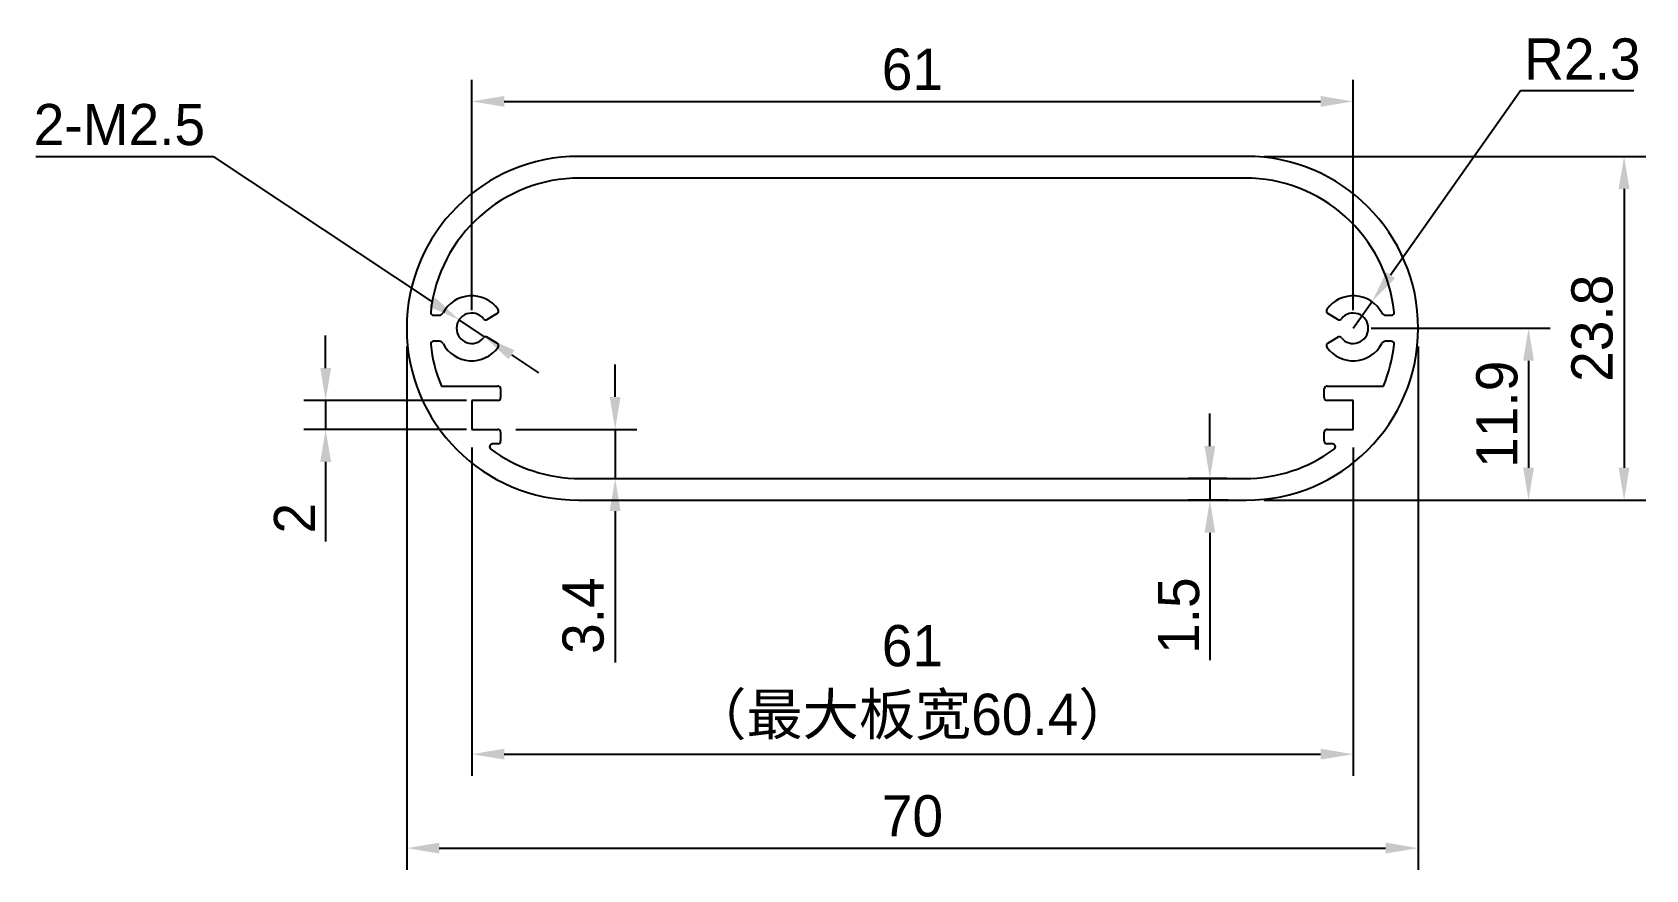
# Model space of a CAD drawing. Header units: millimetres. Extents: x 23946 to 24058, y -3033 to -2975.
import ezdxf

# ---------------------------------------------------------------- set-up
doc = ezdxf.new("R2010")
doc.units = ezdxf.units.MM
doc.header["$LTSCALE"] = 0.5
doc.header["$PDMODE"] = 35
for name, color, linetype, lineweight in [('3标注', 30, 'Continuous', 9), ('标注线', 7, 'Continuous', 13), ('粗实线', 7, 'Continuous', 25)]:
    doc.layers.add(name, color=color, linetype=linetype, lineweight=lineweight)
doc.styles.get("Standard").update_dxf_attribs({"font": ''})
doc.styles.get('Standard').set_extended_font_data('思源黑体 Normal')
doc.dimstyles.new('1比1 文字2.85', dxfattribs={"dimtxt": 2.85, "dimasz": 2.25, "dimexe": 1.5, "dimexo": 1.25, "dimgap": 0.7, "dimtad": 1, "dimdec": 1, "dimdsep": 46, "dimtxsty": 'Standard', "dimcen": 1.8, "dimadec": 0, "dimazin": 0, "dimtfac": 1, "dimtdec": 1, "dimtmove": 0, "dimatfit": 3, "dimfxl": 1, "dimarcsym": 0})
doc.dimstyles.new('1比1 文字2.85直径', dxfattribs={"dimtxt": 2.85, "dimasz": 2.25, "dimexe": 1.5, "dimexo": 1.25, "dimgap": 0.7, "dimtad": 1, "dimtih": 1, "dimtoh": 1, "dimdec": 1, "dimdsep": 46, "dimtxsty": 'Standard', "dimcen": 1.8, "dimadec": 0, "dimazin": 0, "dimtfac": 1, "dimtdec": 1, "dimtmove": 0, "dimatfit": 3, "dimfxl": 1, "dimarcsym": 0})

# ---------------------------------------------------------------- blocks, each defined once
blk = doc.blocks.new('*D81')
at = {"layer": 'Defpoints', "color": 0, "ltscale": 0.1}
for p in [(23972.25, -2995.41), (24042.25, -2995.41), (24042.25, -3031.39)]:
    blk.add_point(p, dxfattribs=at)
at = {"layer": '标注线', "color": 0, "lineweight": -2, "ltscale": 0.1}
for p, q in [((23972.25, -2996.66), (23972.25, -3032.89)), ((24042.25, -2996.66), (24042.25, -3032.89)), ((23974.5, -3031.39), (24040, -3031.39))]:
    blk.add_line(p, q, dxfattribs=at)
at = {"layer": '标注线', "color": 0, "ltscale": 0.1}
for points in [[(23974.5, -3031.01), (23974.5, -3031.76), (23972.25, -3031.39)], [(24040, -3031.01), (24040, -3031.76), (24042.25, -3031.39)]]:
    blk.add_solid(points, dxfattribs=at)
at = {"layer": '标注线', "color": 0, "ltscale": 0.1, "insert": (24007.25, -3027.73), "char_height": 2.85, "attachment_point": 2}
blk.add_mtext('70', dxfattribs=at)
blk = doc.blocks.new('*D82')
at = {"layer": 'Defpoints', "color": 0, "ltscale": 0.1}
for p in [(24030.25, -3005.81), (24027.84, -3007.31), (24030.35, -3007.31)]:
    blk.add_point(p, dxfattribs=at)
at = {"layer": '标注线', "color": 0, "lineweight": -2, "ltscale": 0.1}
for p, q in [((24027.84, -3003.56), (24027.84, -3001.31)), ((24029, -3005.81), (24026.34, -3005.81)), ((24027.84, -3005.81), (24027.84, -3007.31)), ((24029.1, -3007.31), (24026.34, -3007.31)), ((24027.84, -3009.56), (24027.84, -3018.38))]:
    blk.add_line(p, q, dxfattribs=at)
at = {"layer": '标注线', "color": 0, "ltscale": 0.1}
for points in [[(24027.46, -3003.56), (24028.21, -3003.56), (24027.84, -3005.81)], [(24027.46, -3009.56), (24028.21, -3009.56), (24027.84, -3007.31)]]:
    blk.add_solid(points, dxfattribs=at)
at = {"layer": '标注线', "color": 0, "ltscale": 0.1, "insert": (24024.24, -3015.3), "char_height": 2.85, "attachment_point": 2, "rotation": 90}
blk.add_mtext('1.5', dxfattribs=at)
blk = doc.blocks.new('*D83')
at = {"layer": 'Defpoints', "color": 0, "ltscale": 0.1}
for p in [(23978.55, -3002.41), (23984.25, -3005.81), (23986.68, -3005.81)]:
    blk.add_point(p, dxfattribs=at)
at = {"layer": '标注线', "color": 0, "lineweight": -2, "ltscale": 0.1}
for p, q in [((23986.68, -3000.16), (23986.68, -2997.91)), ((23979.8, -3002.41), (23988.18, -3002.41)), ((23986.68, -3002.41), (23986.68, -3005.81)), ((23985.5, -3005.81), (23988.18, -3005.81)), ((23986.68, -3008.06), (23986.68, -3018.54))]:
    blk.add_line(p, q, dxfattribs=at)
at = {"layer": '标注线', "color": 0, "ltscale": 0.1}
for points in [[(23986.3, -3000.16), (23987.05, -3000.16), (23986.68, -3002.41)], [(23986.3, -3008.06), (23987.05, -3008.06), (23986.68, -3005.81)]]:
    blk.add_solid(points, dxfattribs=at)
at = {"layer": '标注线', "color": 0, "ltscale": 0.1, "insert": (23983.03, -3015.3), "char_height": 2.85, "attachment_point": 2, "rotation": 90}
blk.add_mtext('3.4', dxfattribs=at)
blk = doc.blocks.new('*D84')
at = {"layer": 'Defpoints', "color": 0, "ltscale": 0.1}
for p in [(24037.75, -2979.71), (23976.75, -2995.41), (24037.75, -2995.41)]:
    blk.add_point(p, dxfattribs=at)
at = {"layer": '标注线', "color": 0, "lineweight": -2, "ltscale": 0.1}
for p, q in [((23976.75, -2994.16), (23976.75, -2978.21)), ((24037.75, -2994.16), (24037.75, -2978.21)), ((23979, -2979.71), (24035.5, -2979.71))]:
    blk.add_line(p, q, dxfattribs=at)
at = {"layer": '标注线', "color": 0, "ltscale": 0.1}
for points in [[(23979, -2979.33), (23979, -2980.08), (23976.75, -2979.71)], [(24035.5, -2979.33), (24035.5, -2980.08), (24037.75, -2979.71)]]:
    blk.add_solid(points, dxfattribs=at)
at = {"layer": '标注线', "color": 0, "ltscale": 0.1, "insert": (24007.25, -2976.06), "char_height": 2.85, "attachment_point": 2}
blk.add_mtext('61', dxfattribs=at)
blk = doc.blocks.new('*D85')
at = {"layer": 'Defpoints', "color": 0, "ltscale": 0.1}
for p in [(24030.35, -2983.51), (24030.35, -3007.31), (24056.5, -3007.31)]:
    blk.add_point(p, dxfattribs=at)
at = {"layer": '标注线', "color": 0, "lineweight": -2, "ltscale": 0.1}
for p, q in [((24031.6, -2983.51), (24058, -2983.51)), ((24056.5, -2985.76), (24056.5, -3005.06)), ((24031.6, -3007.31), (24058, -3007.31))]:
    blk.add_line(p, q, dxfattribs=at)
at = {"layer": '标注线', "color": 0, "ltscale": 0.1}
for points in [[(24056.12, -2985.76), (24056.87, -2985.76), (24056.5, -2983.51)], [(24056.12, -3005.06), (24056.87, -3005.06), (24056.5, -3007.31)]]:
    blk.add_solid(points, dxfattribs=at)
at = {"layer": '标注线', "color": 0, "ltscale": 0.1, "insert": (24052.85, -2995.41), "char_height": 2.85, "attachment_point": 2, "rotation": 90}
blk.add_mtext('23.8', dxfattribs=at)
blk = doc.blocks.new('*D86')
at = {"layer": 'Defpoints', "color": 0, "ltscale": 0.1}
for p in [(23975.88, -2994.83), (23977.63, -2996)]:
    blk.add_point(p, dxfattribs=at)
at = {"layer": '标注线', "color": 0, "lineweight": -2, "ltscale": 0.1}
for p, q in [((23946.59, -2983.51), (23958.85, -2983.51)), ((23958.85, -2983.51), (23974.01, -2993.59)), ((23977.63, -2996), (23975.88, -2994.83)), ((23979.5, -2997.24), (23981.38, -2998.49))]:
    blk.add_line(p, q, dxfattribs=at)
at = {"layer": '标注线', "color": 0, "ltscale": 0.1}
for points in [[(23974.21, -2993.27), (23973.8, -2993.9), (23975.88, -2994.83)], [(23979.71, -2996.93), (23979.29, -2997.55), (23977.63, -2996)]]:
    blk.add_solid(points, dxfattribs=at)
at = {"layer": '标注线', "color": 0, "ltscale": 0.1, "insert": (23952.37, -2981.33), "char_height": 2.85, "attachment_point": 5}
blk.add_mtext('2-M2.5', dxfattribs=at)
blk = doc.blocks.new('*D88')
at = {"layer": 'Defpoints', "color": 0, "ltscale": 0.1}
for p in [(23977.65, -3000.41), (23966.64, -3002.41), (23977.65, -3002.41)]:
    blk.add_point(p, dxfattribs=at)
at = {"layer": '标注线', "color": 0, "lineweight": -2, "ltscale": 0.1}
for p, q in [((23966.64, -2998.16), (23966.64, -2995.91)), ((23976.4, -3000.41), (23965.14, -3000.41)), ((23966.64, -3000.41), (23966.64, -3002.41)), ((23976.4, -3002.41), (23965.14, -3002.41)), ((23966.64, -3004.66), (23966.64, -3010.16))]:
    blk.add_line(p, q, dxfattribs=at)
at = {"layer": '标注线', "color": 0, "ltscale": 0.1}
for points in [[(23966.27, -2998.16), (23967.02, -2998.16), (23966.64, -3000.41)], [(23966.27, -3004.66), (23967.02, -3004.66), (23966.64, -3002.41)]]:
    blk.add_solid(points, dxfattribs=at)
at = {"layer": '标注线', "color": 0, "ltscale": 0.1, "insert": (23964.49, -3008.56), "char_height": 2.85, "attachment_point": 5, "rotation": 90}
blk.add_mtext('2', dxfattribs=at)
blk = doc.blocks.new('*D89')
at = {"layer": 'Defpoints', "color": 0, "ltscale": 0.1}
for p in [(24037.75, -2995.41), (24030.35, -3007.31), (24049.89, -3007.31)]:
    blk.add_point(p, dxfattribs=at)
at = {"layer": '标注线', "color": 0, "lineweight": -2, "ltscale": 0.1}
for p, q in [((24039, -2995.41), (24051.39, -2995.41)), ((24049.89, -2997.66), (24049.89, -3005.06)), ((24031.6, -3007.31), (24051.39, -3007.31))]:
    blk.add_line(p, q, dxfattribs=at)
at = {"layer": '标注线', "color": 0, "ltscale": 0.1}
for points in [[(24049.51, -2997.66), (24050.26, -2997.66), (24049.89, -2995.41)], [(24049.51, -3005.06), (24050.26, -3005.06), (24049.89, -3007.31)]]:
    blk.add_solid(points, dxfattribs=at)
at = {"layer": '标注线', "color": 0, "ltscale": 0.1, "insert": (24047.71, -3001.36), "char_height": 2.85, "attachment_point": 5, "rotation": 90}
blk.add_mtext('11.9', dxfattribs=at)
blk = doc.blocks.new('*D87')
at = {"layer": 'Defpoints', "color": 0, "ltscale": 0.1}
for p in [(24039.05, -2993.57), (24037.75, -2995.41)]:
    blk.add_point(p, dxfattribs=at)
at = {"layer": '标注线', "color": 0, "lineweight": -2, "ltscale": 0.1}
for p, q in [((24049.34, -2978.97), (24040.34, -2991.73)), ((24057.18, -2978.97), (24049.34, -2978.97)), ((24037.75, -2995.41), (24039.05, -2993.57))]:
    blk.add_line(p, q, dxfattribs=at)
at = {"layer": '标注线', "color": 0, "ltscale": 0.1}
blk.add_solid([(24040.04, -2991.52), (24040.65, -2991.95), (24039.05, -2993.57)], dxfattribs=at)
at = {"layer": '标注线', "color": 0, "ltscale": 0.1, "insert": (24053.61, -2976.79), "char_height": 2.85, "attachment_point": 5}
blk.add_mtext('R2.3', dxfattribs=at)
blk = doc.blocks.new('*D90')
at = {"layer": '3标注', "color": 0, "lineweight": -2, "ltscale": 0.1}
for p, q in [((23976.75, -3003.66), (23976.75, -3026.39)), ((24037.75, -3003.66), (24037.75, -3026.39)), ((23979, -3024.89), (24035.5, -3024.89))]:
    blk.add_line(p, q, dxfattribs=at)
at = {"layer": '3标注', "color": 0, "ltscale": 0.1}
for points in [[(23979, -3024.51), (23979, -3025.26), (23976.75, -3024.89)], [(24035.5, -3024.51), (24035.5, -3025.26), (24037.75, -3024.89)]]:
    blk.add_solid(points, dxfattribs=at)
at = {"layer": 'Defpoints', "color": 0, "ltscale": 0.1}
for p in [(23976.75, -3002.41), (24037.75, -3002.41), (24037.75, -3024.89)]:
    blk.add_point(p, dxfattribs=at)
at = {"layer": '3标注', "color": 0, "ltscale": 0.1, "insert": (24007.25, -3019.94), "char_height": 2.85, "attachment_point": 5}
blk.add_mtext('61\\P（最大板宽60.4）', dxfattribs=at)

msp = doc.modelspace()

# ---------------------------------------------------------------- linework, layer by layer
at = {"layer": '粗实线'}
for p, q in [((24030.35, -2983.51), (23984.15, -2983.51)), ((24030.25, -2985.01), (23984.25, -2985.01)), ((23974.11, -2994.51), (23974.5, -2994.51)), ((23978.52, -2994.39), (23977.82, -2994.8)), ((24036.69, -2994.8), (24035.99, -2994.39)), ((24040, -2994.51), (24040.39, -2994.51)), ((23974.5, -2996.31), (23974.11, -2996.31)), ((23977.82, -2996.03), (23978.52, -2996.43)), ((24035.99, -2996.43), (24036.69, -2996.03)), ((24040.39, -2996.31), (24040, -2996.31)), ((23974.65, -2999.41), (23978.55, -2999.41)), ((23978.75, -2999.61), (23978.75, -3000.21)), ((24035.75, -3000.21), (24035.75, -2999.61)), ((24035.95, -2999.41), (24039.85, -2999.41)), ((23978.55, -3000.41), (23976.75, -3000.41)), ((23976.75, -3000.41), (23976.75, -3002.41)), ((24037.75, -3000.41), (24035.95, -3000.41)), ((24037.75, -3002.41), (24037.75, -3000.41)), ((23976.75, -3002.41), (23978.55, -3002.41)), ((24035.95, -3002.41), (24037.75, -3002.41)), ((23978.55, -3003.41), (23978.19, -3003.41)), ((23978.75, -3002.61), (23978.75, -3003.21)), ((24035.75, -3003.21), (24035.75, -3002.61)), ((24036.32, -3003.41), (24035.95, -3003.41)), ((23984.25, -3005.81), (24030.25, -3005.81)), ((23984.15, -3007.31), (24030.35, -3007.31))]:
    msp.add_line(p, q, dxfattribs=at)
for centre, radius, start, end in [((23984.15, -2995.41), 11.9, 90, 270), ((24030.35, -2995.41), 11.9, 270, 90), ((23984.25, -2995.41), 10.4, 90, 173.809), ((24030.25, -2995.41), 10.4, 6.191, 90), ((23976.75, -2995.41), 2.25, 35.5987, 151.9275), ((24037.75, -2995.41), 2.25, 28.0725, 144.4013), ((23974.11, -2994.31), 0.2, 173.809, 270), ((23974.5, -2994.21), 0.3, 270, 331.9275), ((23976.75, -2995.41), 1.05, 39.2069, 320.7931), ((23978.42, -2994.22), 0.2, 300, 35.5987), ((24036.09, -2994.22), 0.2, 144.4013, 240), ((24037.75, -2995.41), 1.05, 219.2069, 140.7931), ((24040, -2994.21), 0.3, 208.0725, 270), ((24040.39, -2994.31), 0.2, 270, 6.191), ((23977.72, -2994.62), 0.2, 219.2069, 300), ((24036.79, -2994.62), 0.2, 240, 320.7931), ((23974.11, -2996.51), 0.2, 90, 186.191), ((23984.25, -2995.41), 10.4, 186.191, 202.6199), ((23974.5, -2996.61), 0.3, 28.0725, 90), ((23976.75, -2995.41), 2.25, 208.0725, 324.4013), ((23977.72, -2996.2), 0.2, 60, 140.7931), ((23978.42, -2996.61), 0.2, 324.4013, 60), ((24036.09, -2996.61), 0.2, 120, 215.5987), ((24037.75, -2995.41), 2.25, 215.5987, 331.9275), ((24036.79, -2996.2), 0.2, 39.2069, 120), ((24040, -2996.61), 0.3, 90, 151.9275), ((24030.25, -2995.41), 10.4, 337.3801, 353.809), ((24040.39, -2996.51), 0.2, 353.809, 90), ((23978.55, -2999.61), 0.2, 0, 90), ((23978.55, -3000.21), 0.2, 270, 0), ((24035.95, -2999.61), 0.2, 90, 180), ((24035.95, -3000.21), 0.2, 180, 270), ((23978.55, -3002.61), 0.2, 0, 90), ((24035.95, -3002.61), 0.2, 90, 180), ((23978.19, -3003.61), 0.2, 90, 233.5062), ((23978.55, -3003.21), 0.2, 270, 0), ((24035.95, -3003.21), 0.2, 180, 270), ((24036.32, -3003.61), 0.2, 306.4938, 90), ((23984.25, -2995.41), 10.4, 233.5062, 270), ((24030.25, -2995.41), 10.4, 270, 306.4938)]:
    msp.add_arc(centre, radius, start, end, dxfattribs=at)

# ---------------------------------------------------------------- dimensions: what is measured, and where the dimension line sits
at = {"layer": '3标注', "ltscale": 0.1}
dim = msp.add_linear_dim(base=(24037.75, -3024.89), p1=(23976.75, -3002.41), p2=(24037.75, -3002.41), text='<>\\P（最大板宽60.4）', dimstyle='1比1 文字2.85', dxfattribs=at)
dim.commit()
dim.dimension.update_dxf_attribs({"geometry": '*D90', "text_midpoint": (24007.25, -3024.89), "dimtype": 160})
at = {"layer": '标注线', "ltscale": 0.1}
dim = msp.add_radius_dim(center=(24037.75, -2995.41), mpoint=(24039.05, -2993.57), dimstyle='1比1 文字2.85直径', dxfattribs=at)
dim.commit()
dim.dimension.update_dxf_attribs({"geometry": '*D87', "text_midpoint": (24053.61, -2978.97), "dimtype": 164})
for base, p1, p2, picture, middle in [((24037.75, -2979.71), (23976.75, -2995.41), (24037.75, -2995.41), '*D84', (24007.25, -2979.71)), ((24042.25, -3031.39), (23972.25, -2995.41), (24042.25, -2995.41), '*D81', (24007.25, -3031.39))]:
    dim = msp.add_linear_dim(base=base, p1=p1, p2=p2, dimstyle='1比1 文字2.85', dxfattribs=at)
    dim.commit()
    dim.dimension.update_dxf_attribs({"geometry": picture, "text_midpoint": middle, "dimtype": 160})
dim = msp.add_diameter_dim_2p(p1=(23977.63, -2996), p2=(23975.88, -2994.83), text='2-M2.5', dimstyle='1比1 文字2.85直径', dxfattribs=at)
dim.commit()
dim.dimension.update_dxf_attribs({"geometry": '*D86', "text_midpoint": (23952.37, -2983.51), "dimtype": 163})
for base, p1, p2, picture, middle in [((24056.5, -3007.31), (24030.35, -2983.51), (24030.35, -3007.31), '*D85', (24056.5, -2995.41)), ((24049.89, -3007.31), (24037.75, -2995.41), (24030.35, -3007.31), '*D89', (24049.89, -3001.36)), ((23966.64, -3002.41), (23977.65, -3000.41), (23977.65, -3002.41), '*D88', (23966.64, -3008.56)), ((23986.68, -3005.81), (23978.55, -3002.41), (23984.25, -3005.81), '*D83', (23986.68, -3015.3)), ((24027.84, -3007.31), (24030.25, -3005.81), (24030.35, -3007.31), '*D82', (24027.84, -3015.3))]:
    dim = msp.add_linear_dim(base=base, p1=p1, p2=p2, angle=90, dimstyle='1比1 文字2.85', dxfattribs=at)
    dim.commit()
    dim.dimension.update_dxf_attribs({"geometry": picture, "text_midpoint": middle, "dimtype": 160})

doc.saveas('drawing.dxf')
